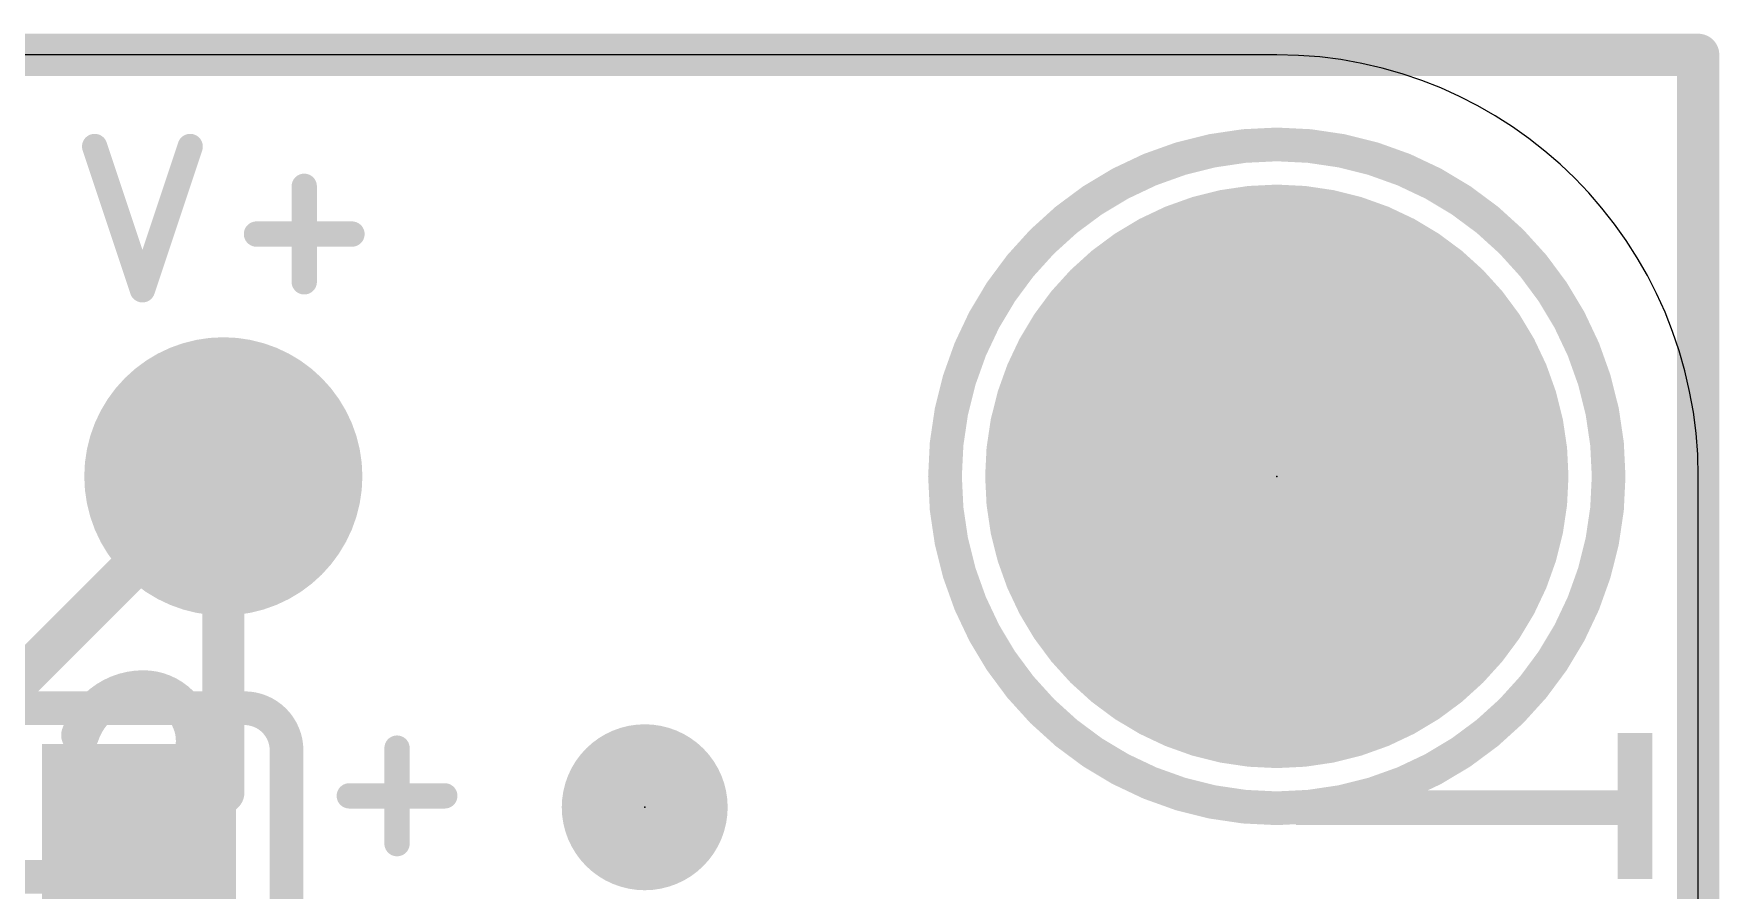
# Model space of a CAD drawing. Extents: x -0.1 to 25.5, y -0.1 to 17.9.
# Drawn here: x 15.37 to 25.53, y 12.75 to 17.91 of the extents above; entities that cross this region are included whole.
import ezdxf

# ---------------------------------------------------------------- set-up
doc = ezdxf.new("R2010")
doc.units = 0
for name, color, linetype in [('1', 12, 'CONTINUOUS'), ('16', 5, 'CONTINUOUS'), ('17', 110, 'CONTINUOUS'), ('20', 4, 'CONTINUOUS'), ('21', 40, 'CONTINUOUS'), ('22', 6, 'CONTINUOUS'), ('23', 53, 'CONTINUOUS'), ('51', 253, 'CONTINUOUS')]:
    doc.layers.add(name, color=color, linetype=linetype)

# ---------------------------------------------------------------- blocks, each defined once
blk = doc.blocks.new('PIE')
at = {"const_width": 0.5}
blk.add_lwpolyline([(0, -0.25, 1), (0, 0.25, 1), (0, -0.25)], format="xyb", dxfattribs=at)
blk = doc.blocks.new('RECT')
blk.add_solid([(-0.5, -0.5), (0.5, -0.5), (-0.5, 0.5), (0.5, 0.5)])
blk = doc.blocks.new('ROUNDP')
at = {"const_width": 0.5}
blk.add_lwpolyline([(0, -0.25, 1), (0, 0.25, 1), (0, -0.25)], format="xyb", dxfattribs=at)

msp = doc.modelspace()

# ---------------------------------------------------------------- linework, layer by layer
at = {"layer": '1', "const_width": 0.254}
msp.add_lwpolyline([(14.605, 13.335), (16.51, 15.24)], dxfattribs=at)
at = {"layer": '1', "const_width": 0.127}
msp.add_lwpolyline([(16.5549, 15.1951, 1), (16.4651, 15.2849)], format="xyb", dxfattribs=at)
at = {"layer": '16', "const_width": 0.254}
for points in [[(25.4, 17.78), (0, 17.78)], [(25.4, 0), (25.4, 17.78)], [(16.51, 13.335), (16.51, 15.24)], [(16.002, 12.827), (16.51, 13.335)]]:
    msp.add_lwpolyline(points, dxfattribs=at)
at = {"layer": '16', "const_width": 0.127}
for points in [[(25.4635, 17.78, 1), (25.3365, 17.78)], [(25.4, 17.7165, 1), (25.4, 17.8435)], [(16.5735, 15.24, 1), (16.4465, 15.24)], [(16.5549, 13.2901, 1), (16.4651, 13.3799)], [(16.4465, 13.335, 1), (16.5735, 13.335)], [(15.9571, 12.8719, 1), (16.0469, 12.7821)]]:
    msp.add_lwpolyline(points, format="xyb", dxfattribs=at)
at = {"layer": '20'}
for p, q in [((22.86, 17.78), (2.54, 17.78)), ((25.4, 2.54), (25.4, 15.24))]:
    msp.add_line(p, q, dxfattribs=at)
msp.add_arc((22.86, 15.24), 2.54, 0, 90, dxfattribs=at)
at = {"layer": '21'}
for points, const_width in [([(15.7706, 17.2396, 1), (15.6983, 17.2155)], 0.0762), ([(16.3463, 17.2155, 1), (16.274, 17.2396)], 0.0762), ([(22.86, 13.24, 1), (22.86, 17.24, 1), (22.86, 13.24)], 0.2032), ([(17.0358, 16.9877, 1), (16.9596, 16.9877)], 0.0762), ([(16.7098, 16.7379, 1), (16.7098, 16.6617)], 0.0762), ([(17.2855, 16.6617, 1), (17.2855, 16.7379)], 0.0762), ([(15.9862, 16.376, 1), (16.0585, 16.3519)], 0.0762), ([(15.9862, 16.3519, 1), (16.0585, 16.376)], 0.0762), ([(16.9596, 16.4119, 1), (17.0358, 16.4119)], 0.0762), ([(16.0272, 13.9573, 0.3252), (15.6469, 13.6807)], 0.2286), ([(16.3383, 13.6462, 0.4142), (16.0272, 13.9573)], 0.2286), ([(16.0272, 14.0145, 1), (16.0272, 13.9002)], 0.1143), ([(16.0272, 13.9002, 1), (16.0272, 14.0144)], 0.1143), ([(15.5925, 13.6983, 1), (15.7012, 13.6631)], 0.1143), ([(16.2346, 13.4041, 0.2053), (16.3383, 13.6462)], 0.2286), ([(16.3955, 13.6462, 1), (16.2812, 13.6461)], 0.1143), ([(16.2812, 13.6462, 1), (16.3955, 13.6462)], 0.1143), ([(16.2781, 13.3671, 1), (16.191, 13.4412)], 0.1143), ([(16.1952, 13.4455, 1), (16.274, 13.3628)], 0.1143), ([(15.6469, 12.7698, 1), (15.6469, 12.6555)], 0.1143), ([(15.6033, 12.7497, 1), (15.6904, 12.6757)], 0.1143), ([(16.3383, 12.6555, 1), (16.3383, 12.7698)], 0.1143)]:
    msp.add_lwpolyline(points, format="xyb", dxfattribs=dict(at, const_width=const_width))
for points, const_width in [([(15.7345, 17.2276), (16.0223, 16.3639)], 0.1524), ([(16.0223, 16.3639), (16.3102, 17.2276)], 0.1524), ([(16.9977, 16.4119), (16.9977, 16.9877)], 0.1524), ([(16.7098, 16.6998), (17.2855, 16.6998)], 0.1524), ([(16.2346, 13.4041), (15.6469, 12.7127)], 0.2286), ([(15.6469, 12.7127), (16.3383, 12.7127)], 0.2286)]:
    msp.add_lwpolyline(points, dxfattribs=dict(at, const_width=const_width))
at = {"layer": '22'}
for points, const_width in [([(16.637, 13.843), (13.843, 13.843)], 0.2032), ([(16.891, 12.065), (16.891, 13.589)], 0.2032), ([(17.557, 13.0268), (17.557, 13.6025)], 0.1524), ([(17.2692, 13.3147), (17.8449, 13.3147)], 0.1524)]:
    msp.add_lwpolyline(points, dxfattribs=dict(at, const_width=const_width))
for points, const_width in [([(16.891, 13.589, 0.4142), (16.637, 13.843)], 0.2032), ([(16.637, 13.8938, 1), (16.637, 13.7922)], 0.1016), ([(16.637, 13.7922, 1), (16.637, 13.8938)], 0.1016), ([(16.9418, 13.589, 1), (16.8402, 13.589)], 0.1016), ([(16.8402, 13.589, 1), (16.9418, 13.589)], 0.1016), ([(17.5951, 13.6025, 1), (17.5189, 13.6025)], 0.0762), ([(17.2692, 13.3528, 1), (17.2692, 13.2766)], 0.0762), ([(17.8449, 13.2766, 1), (17.8449, 13.3528)], 0.0762), ([(17.5189, 13.0268, 1), (17.5951, 13.0268)], 0.0762)]:
    msp.add_lwpolyline(points, format="xyb", dxfattribs=dict(at, const_width=const_width))
at = {"layer": '23'}
for p in [(22.86, 15.24), (19.05, 13.2461)]:
    msp.add_point(p, dxfattribs=at)

# ---------------------------------------------------------------- block references
at = {"layer": '1'}
msp.add_blockref('PIE', (19.05, 13.2461), dxfattribs=at)
at = {"layer": '16', "xscale": 1.1684, "yscale": 1.6002, "rotation": 180}
msp.add_blockref('RECT', (16.002, 12.827), dxfattribs=at)
at = {"layer": '16', "xscale": 0.635, "yscale": 0.2032}
msp.add_blockref('RECT', (15.24, 12.827), dxfattribs=at)
at = {"layer": '17', "xscale": 3.516, "yscale": 3.516}
msp.add_blockref('ROUNDP', (22.86, 15.24), dxfattribs=at)
msp.add_blockref('ROUNDP', (22.86, 15.24), dxfattribs=at)
at = {"layer": '17', "xscale": 1.6764, "yscale": 1.6764, "rotation": 90}
msp.add_blockref('ROUNDP', (16.51, 15.24), dxfattribs=at)
msp.add_blockref('ROUNDP', (16.51, 15.24), dxfattribs=at)
at = {"layer": '22', "rotation": 90}
for p, xscale, yscale in [((24.9267, 13.2537), 0.8788, 0.0231), ((24.9498, 13.2537), 0.8788, 0.0231), ((24.9729, 13.2537), 0.8788, 0.0231), ((24.996, 13.2537), 0.8788, 0.0231), ((25.019, 13.2537), 0.8788, 0.0229), ((25.042, 13.2537), 0.8788, 0.0231), ((25.0651, 13.2537), 0.8788, 0.0231), ((25.0882, 13.2537), 0.8788, 0.0231), ((25.1113, 13.2537), 0.8788, 0.0231), ((22.987, 13.2436), 0.2083, 0.0229), ((23.01, 13.2436), 0.2083, 0.0231), ((23.0331, 13.2436), 0.2083, 0.0231), ((23.0562, 13.2436), 0.2083, 0.0231), ((23.0793, 13.2436), 0.2083, 0.0231), ((23.1024, 13.2436), 0.2083, 0.0231), ((23.1256, 13.2436), 0.2083, 0.0231), ((23.1487, 13.2436), 0.2083, 0.0231), ((23.1718, 13.2436), 0.2083, 0.0231), ((23.1949, 13.2436), 0.2083, 0.0231), ((23.218, 13.2436), 0.2083, 0.0231), ((23.241, 13.2436), 0.2083, 0.0229), ((23.264, 13.2436), 0.2083, 0.0231), ((23.2871, 13.2436), 0.2083, 0.0231), ((23.3102, 13.2436), 0.2083, 0.0231), ((23.3333, 13.2436), 0.2083, 0.0231), ((23.3564, 13.2436), 0.2083, 0.0231), ((23.3796, 13.2436), 0.2083, 0.0231), ((23.4027, 13.2436), 0.2083, 0.0231), ((23.4258, 13.2436), 0.2083, 0.0231), ((23.4489, 13.2436), 0.2083, 0.0231), ((23.472, 13.2436), 0.2083, 0.0231), ((23.495, 13.2436), 0.2083, 0.0229), ((23.518, 13.2436), 0.2083, 0.0231), ((23.5411, 13.2436), 0.2083, 0.0231), ((23.5642, 13.2436), 0.2083, 0.0231), ((23.5873, 13.2436), 0.2083, 0.0231), ((23.6104, 13.2436), 0.2083, 0.0231), ((23.6336, 13.2436), 0.2083, 0.0231), ((23.6567, 13.2436), 0.2083, 0.0231), ((23.6798, 13.2436), 0.2083, 0.0231), ((23.7029, 13.2436), 0.2083, 0.0231), ((23.726, 13.2436), 0.2083, 0.0231), ((23.749, 13.2436), 0.2083, 0.0229), ((23.772, 13.2436), 0.2083, 0.0231), ((23.7951, 13.2436), 0.2083, 0.0231), ((23.8182, 13.2436), 0.2083, 0.0231), ((23.8413, 13.2436), 0.2083, 0.0231), ((23.8644, 13.2436), 0.2083, 0.0231), ((23.8876, 13.2436), 0.2083, 0.0231), ((23.9107, 13.2436), 0.2083, 0.0231), ((23.9338, 13.2436), 0.2083, 0.0231), ((23.9569, 13.2436), 0.2083, 0.0231), ((23.98, 13.2436), 0.2083, 0.0231), ((24.003, 13.2436), 0.2083, 0.0229), ((24.026, 13.2436), 0.2083, 0.0231), ((24.0491, 13.2436), 0.2083, 0.0231), ((24.0722, 13.2436), 0.2083, 0.0231), ((24.0953, 13.2436), 0.2083, 0.0231), ((24.1184, 13.2436), 0.2083, 0.0231), ((24.1416, 13.2436), 0.2083, 0.0231), ((24.1647, 13.2436), 0.2083, 0.0231), ((24.1878, 13.2436), 0.2083, 0.0231), ((24.2109, 13.2436), 0.2083, 0.0231), ((24.234, 13.2436), 0.2083, 0.0231), ((24.257, 13.2436), 0.2083, 0.0229), ((24.28, 13.2436), 0.2083, 0.0231), ((24.3031, 13.2436), 0.2083, 0.0231), ((24.3262, 13.2436), 0.2083, 0.0231), ((24.3493, 13.2436), 0.2083, 0.0231), ((24.3724, 13.2436), 0.2083, 0.0231), ((24.3956, 13.2436), 0.2083, 0.0231), ((24.4187, 13.2436), 0.2083, 0.0231), ((24.4418, 13.2436), 0.2083, 0.0231), ((24.4649, 13.2436), 0.2083, 0.0231), ((24.488, 13.2436), 0.2083, 0.0231), ((24.511, 13.2436), 0.2083, 0.0229), ((24.534, 13.2436), 0.2083, 0.0231), ((24.5571, 13.2436), 0.2083, 0.0231), ((24.5802, 13.2436), 0.2083, 0.0231), ((24.6033, 13.2436), 0.2083, 0.0231), ((24.6264, 13.2436), 0.2083, 0.0231), ((24.6496, 13.2436), 0.2083, 0.0231), ((24.6727, 13.2436), 0.2083, 0.0231), ((24.6958, 13.2436), 0.2083, 0.0231), ((24.7189, 13.2436), 0.2083, 0.0231), ((24.742, 13.2436), 0.2083, 0.0231), ((24.765, 13.2436), 0.2083, 0.0229), ((24.788, 13.2436), 0.2083, 0.0231), ((24.8111, 13.2436), 0.2083, 0.0231), ((24.8342, 13.2436), 0.2083, 0.0231), ((24.8573, 13.2436), 0.2083, 0.0231), ((24.8804, 13.2436), 0.2083, 0.0231), ((24.9036, 13.2436), 0.2083, 0.0231)]:
    msp.add_blockref('RECT', p, dxfattribs=dict(at, xscale=xscale, yscale=yscale))
at = {"layer": '51', "xscale": 0.508, "yscale": 0.508}
msp.add_blockref('RECT', (16.51, 15.24), dxfattribs=at)

doc.saveas('drawing.dxf')
